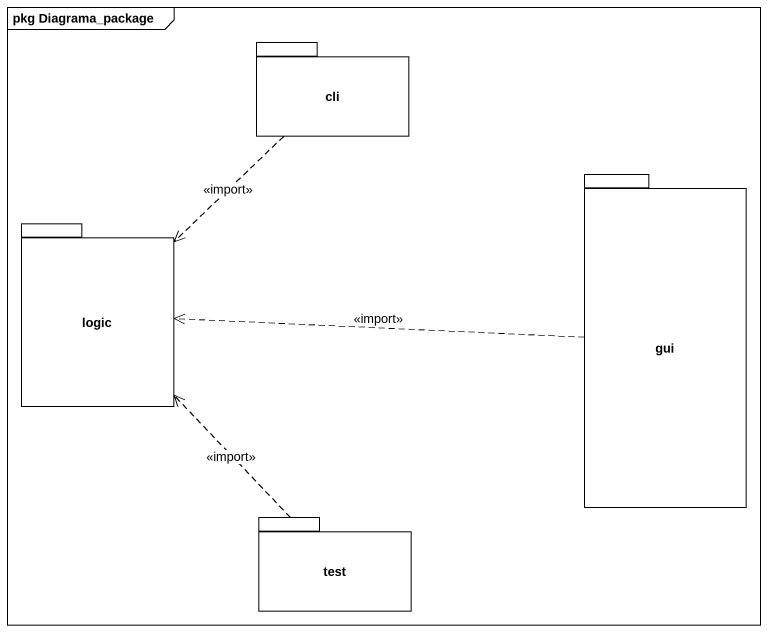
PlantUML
@startuml
mainframe pkg Diagrama_package
package cli {
}
package gui {
}
package logic {
}
package test {
}
cli ..> logic : <<import>>
gui .left.> logic : <<import>>
test .up.> logic : <<import>>
@enduml
